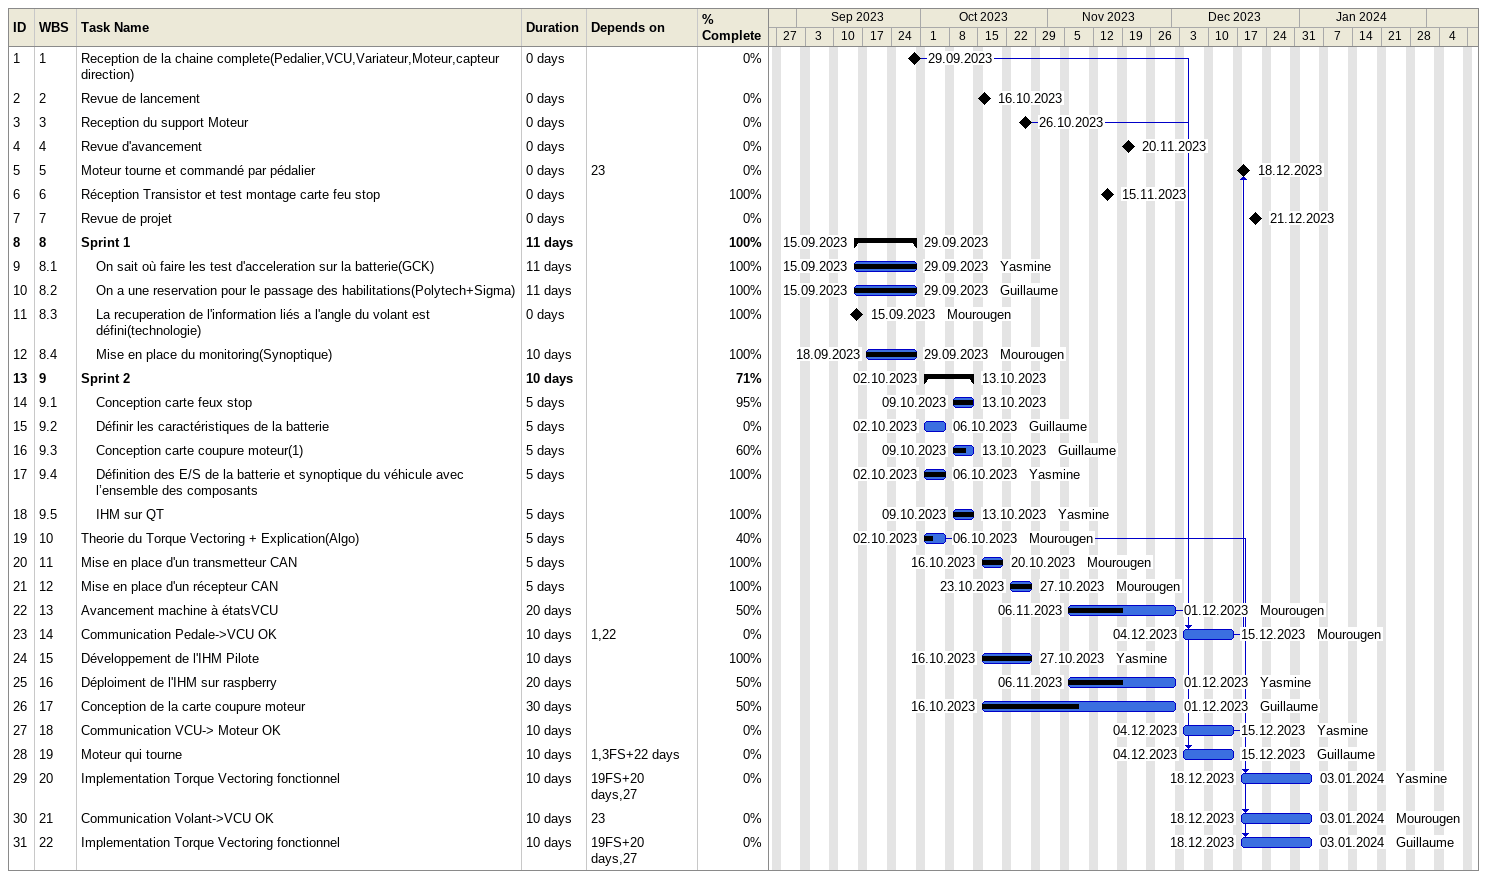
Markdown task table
| ID | WBS | Task | Duration | Start | Finish | Predecessors | Resources | % complete |
|---|---|---|---|---|---|---|---|---|
| 1 | 1 | Reception de la chaine complete(Pedalier,VCU,Variateur,Moteur,capteur direction) | 0d | 2023-09-29 | 2023-09-29 |  |  | 0 |
| 2 | 2 | Revue de lancement | 0d | 2023-10-16 | 2023-10-16 |  |  | 0 |
| 3 | 3 | Reception du support Moteur | 0d | 2023-10-26 | 2023-10-26 |  |  | 0 |
| 4 | 4 | Revue d'avancement | 0d | 2023-11-20 | 2023-11-20 |  |  | 0 |
| 5 | 5 | Moteur tourne et commandé par pédalier | 0d | 2023-12-18 | 2023-12-18 | 23 |  | 0 |
| 6 | 6 | Réception Transistor et test montage carte feu stop | 0d | 2023-11-15 | 2023-11-15 |  |  | 100 |
| 7 | 7 | Revue de projet | 0d | 2023-12-21 | 2023-12-21 |  |  | 0 |
| 8 | 8 | **Sprint 1** | 11d | 2023-09-15 | 2023-09-29 |  |  | 100 |
| 9 | 8.1 | On sait où faire les test d'acceleration sur la batterie(GCK) | 11d | 2023-09-15 | 2023-09-29 |  | Yasmine | 100 |
| 10 | 8.2 | On a une reservation pour le passage des habilitations(Polytech+Sigma) | 11d | 2023-09-15 | 2023-09-29 |  | Guillaume | 100 |
| 11 | 8.3 | La recuperation de l'information liés a l'angle du volant est défini(technologie) | 0d | 2023-09-15 | 2023-09-15 |  | Mourougen | 100 |
| 12 | 8.4 | Mise en place du monitoring(Synoptique) | 10d | 2023-09-18 | 2023-09-29 |  | Mourougen | 100 |
| 13 | 9 | **Sprint 2** | 10d | 2023-10-02 | 2023-10-13 |  |  | 71 |
| 14 | 9.1 | Conception carte feux stop | 5d | 2023-10-09 | 2023-10-13 |  |  | 95 |
| 15 | 9.2 | Définir les caractéristiques de la batterie | 5d | 2023-10-02 | 2023-10-06 |  | Guillaume | 0 |
| 16 | 9.3 | Conception carte coupure moteur(1) | 5d | 2023-10-09 | 2023-10-13 |  | Guillaume | 60 |
| 17 | 9.4 | Définition des E/S de la batterie et synoptique du véhicule avec l’ensemble des composants | 5d | 2023-10-02 | 2023-10-06 |  | Yasmine | 100 |
| 18 | 9.5 | IHM sur QT | 5d | 2023-10-09 | 2023-10-13 |  | Yasmine | 100 |
| 19 | 10 | Theorie du Torque Vectoring + Explication(Algo) | 5d | 2023-10-02 | 2023-10-06 |  | Mourougen | 40 |
| 20 | 11 | Mise en place d'un transmetteur CAN | 5d | 2023-10-16 | 2023-10-20 |  | Mourougen | 100 |
| 21 | 12 | Mise en place d'un récepteur CAN | 5d | 2023-10-23 | 2023-10-27 |  | Mourougen | 100 |
| 22 | 13 | Avancement machine à étatsVCU | 20d | 2023-11-06 | 2023-12-01 |  | Mourougen | 50 |
| 23 | 14 | Communication Pedale->VCU OK | 10d | 2023-12-04 | 2023-12-15 | 1, 22 | Mourougen | 0 |
| 24 | 15 | Développement de l'IHM Pilote | 10d | 2023-10-16 | 2023-10-27 |  | Yasmine | 100 |
| 25 | 16 | Déploiment de l'IHM sur raspberry | 20d | 2023-11-06 | 2023-12-01 |  | Yasmine | 50 |
| 26 | 17 | Conception de la carte coupure moteur | 30d | 2023-10-16 | 2023-12-01 |  | Guillaume | 50 |
| 27 | 18 | Communication VCU-> Moteur OK | 10d | 2023-12-04 | 2023-12-15 |  | Yasmine | 0 |
| 28 | 19 | Moteur qui tourne | 10d | 2023-12-04 | 2023-12-15 | 1, 3FS+22d | Guillaume | 0 |
| 29 | 20 | Implementation Torque Vectoring fonctionnel | 10d | 2023-12-18 | 2024-01-03 | 19FS+20d, 27 | Yasmine | 0 |
| 30 | 21 | Communication Volant->VCU OK | 10d | 2023-12-18 | 2024-01-03 | 23 | Mourougen | 0 |
| 31 | 22 | Implementation Torque Vectoring fonctionnel | 10d | 2023-12-18 | 2024-01-03 | 19FS+20d, 27 | Guillaume | 0 |
